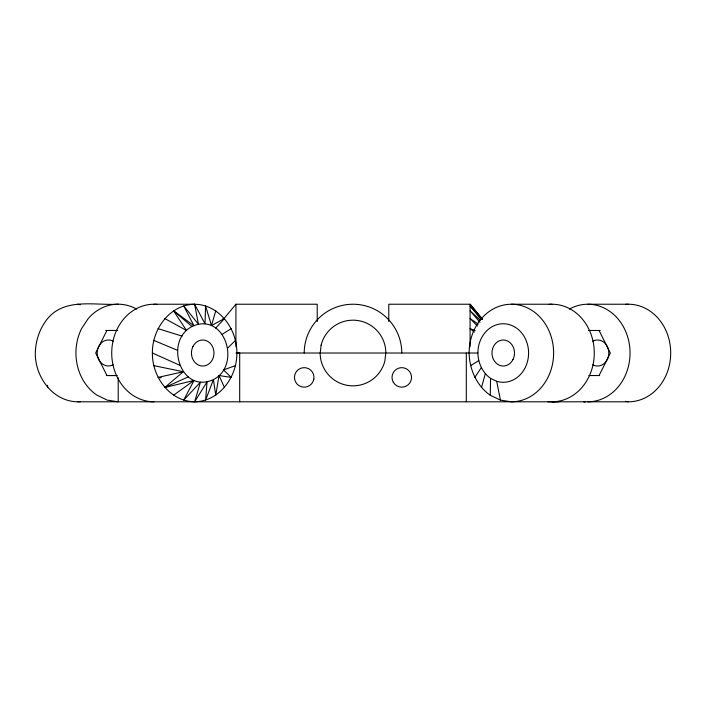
<?xml version="1.0" encoding="UTF-8"?>
<svg xmlns="http://www.w3.org/2000/svg" width="706" height="706" viewBox="0 0 706 706"><rect width="100%" height="100%" fill="white"/><g stroke="black" fill="none" stroke-linecap="round" stroke-linejoin="round"><path stroke-width="1.06" d="M118.211 377.736L118.211 401.802L107.215 400.108L97.057 395.228A48.785 42.245 90 0 1 81.596 328.59L88.276 318.485A48.785 42.245 90 0 1 136.62 309.113M239.687 401.793L239.696 353.009L236.872 353.018C237.207 376.633 219.672 401.44 194.627 401.793C169.581 401.423 152.055 376.651 152.381 353.018C152.055 329.393 169.581 304.621 194.627 304.233C219.663 304.621 237.198 329.384 236.872 353.018M490.246 395.263C476.665 385.697 469.411 369.388 469.119 353.018A48.785 42.245 -90 0 1 511.373 304.233A48.785 42.245 -90 0 1 553.619 353.018A48.785 42.245 -90 0 1 511.373 401.802L500.439 400.134L490.246 395.263L490.564 378.363C482.419 372.627 478.068 362.84 477.891 353.018A29.273 25.345 -90 0 1 505.452 323.86A29.273 25.345 -90 0 1 528.203 358.101A29.273 25.345 -90 0 1 496.68 381.284L490.564 378.363M235.442 365.646L223.484 369.909L231.224 377.41L218.992 375.521L215.771 395.272L213.397 379.599C241.867 365.17 224.79 311.372 192.111 326.437C163.704 340.945 180.674 394.628 213.397 379.599L205.587 400.143L207.07 381.867L194.627 401.793L200.46 382.167L183.692 400.143L194.009 380.472L164.754 387.515L183.286 371.727L153.82 365.646M481.501 387.506L485.313 373.712M215.692 328.105L224.499 318.53L211.491 325.554L215.754 310.772M106.924 330.452L95.672 352.982L106.95 375.513L117.187 375.548M599.067 375.548L610.328 353.018L599.067 330.479M474.785 377.41L481.289 367.649M223.723 318.883L235.919 304.233L317.223 304.233L317.223 321.548M227.711 348.058L235.433 340.398M173.508 395.272L194.009 380.472M222.214 334.3L231.215 328.625M470.567 365.637L478.756 360.589M164.754 387.515L188.149 376.916M222.452 319.086L224.499 318.53M183.286 371.727L158.038 377.41L161.303 377.781M118.149 304.198C94.683 305.574 65.076 297.65 47.673 318.521C39.73 328.281 35.635 340.495 35.3 353.018C34.973 376.642 52.509 401.414 77.545 401.802L628.455 401.802A48.785 42.245 -90 0 0 670.674 351.279A48.785 42.245 -90 0 0 625.445 304.357M153.979 304.233L194.627 304.233L205.04 323.869L205.561 305.901L211.491 325.554M511.373 304.233L552.021 304.233M587.798 304.233L628.455 304.233M105.741 330.47L117.655 330.452M588.336 330.479L600.241 330.479M235.919 353.018L477.891 353.018M106.394 375.53L116.649 375.53M588.822 375.548L599.606 375.548M584.189 401.785L584.939 401.785L583.624 401.785M547.944 401.802L558.931 401.793M77.545 304.233L80.528 304.683M625.472 401.343L628.455 401.802M158.038 328.625L182.077 336.118M475.164 330.646L470.081 328.625L474.361 332.058M153.82 340.398L177.533 350.335M152.381 353.018L179.756 365.267M164.754 318.53L186.569 330.514L173.508 310.772L193.965 325.766L183.692 305.901L198.43 324.169L194.627 304.233M191.979 326.525L173.508 310.772M478.209 324.116L470.081 318.521L477.468 326.048M480.151 320.145L470.081 310.764L479.983 322.298M482.101 319.262L470.081 305.892L480.918 319.244M479.268 316.138L480.689 317.709M218.992 375.521L224.499 387.506M496.68 381.284L500.439 400.134M47.558 385.317L47.673 387.506M470.081 346.699L470.081 304.233L388.777 304.233L388.777 321.548M466.304 353.018L466.304 401.802M235.919 304.233L235.919 346.699M153.979 401.802A48.785 42.245 90 0 1 111.751 351.279A48.785 42.245 90 0 1 156.979 304.357M549.021 304.357A48.785 42.245 90 0 1 594.249 351.279A48.785 42.245 90 0 1 552.021 401.802M569.327 309.14A48.785 42.245 -90 0 1 628.967 342.075A48.785 42.245 -90 0 1 587.798 401.802M592.793 341.227A13.008 11.27 -90 0 1 608.819 353.018A13.008 11.27 -90 0 1 592.793 364.799M113.189 364.764A13.008 11.27 -90 0 1 97.163 352.974A13.008 11.27 -90 0 1 113.189 341.183M80.555 401.679A48.785 42.245 -90 0 1 77.545 401.802M304.215 353.018A48.785 48.785 0 0 1 353 304.233A48.785 48.785 0 0 1 401.785 353.018M321.115 345.128L320.162 353.653A32.847 32.847 0 0 0 384.885 360.898L385.838 352.382A32.847 32.847 0 0 0 321.115 345.128M313.808 379.193L313.023 381.619A9.76 9.76 0 0 1 300.791 386.535A9.76 9.76 0 0 1 294.826 374.78A9.76 9.76 0 0 1 306.007 367.817L308.434 368.603A9.76 9.76 0 0 1 313.808 379.193M482.277 319.041L470.081 304.233L482.277 319.068M393.33 382.281L392.36 379.934A9.76 9.76 0 0 1 403.479 367.8A9.76 9.76 0 0 1 409.771 383.005A9.76 9.76 0 0 1 393.33 382.281M512.997 359.522A13.008 11.27 -90 0 0 503.237 340.01A13.008 11.27 -90 0 0 493.485 359.522A13.008 11.27 -90 0 0 512.997 359.522M192.959 346.514A13.008 11.27 89.9 0 0 202.728 366.026A13.008 11.27 89.9 0 0 212.48 346.514A13.008 11.27 89.9 0 0 192.959 346.514"/></g></svg>
